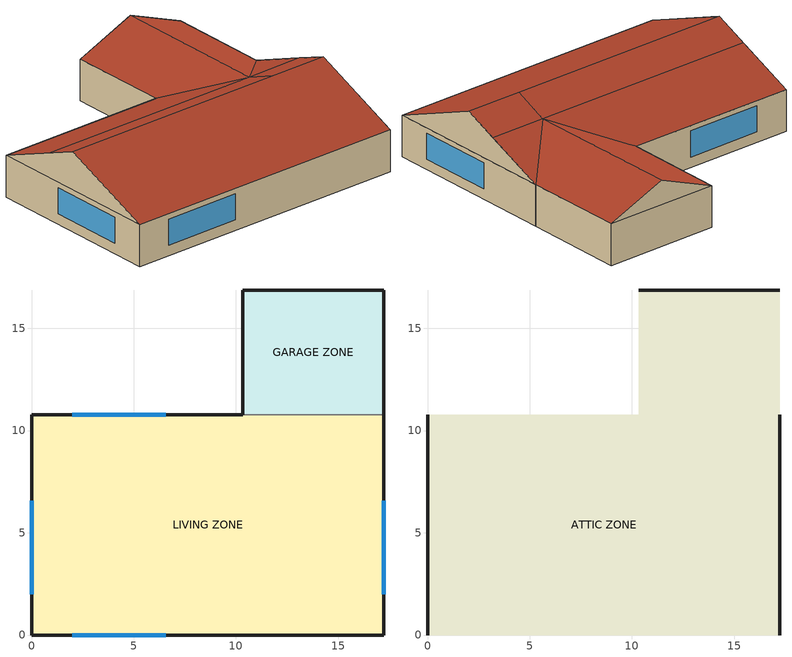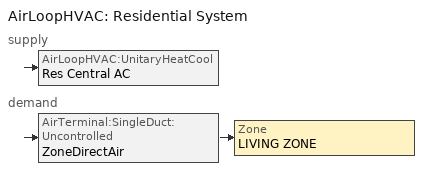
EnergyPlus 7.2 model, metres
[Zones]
LIVING ZONE
 floor adiabatic (FLOOR:LIVING): 0,0 0,10.78 17.24,10.78 17.24,0 z0
 wall outside (EXTWALL:LIVING): 10.32,10.78 0,10.78 0,0 17.24,0 17.24,10.78 z0:2.44
 wall to GARAGE ZONE (INTERIORWall): 17.24,10.78 10.32,10.78 z0:2.44
 window (Dbl Clr 3mm/6mm Air): 6.57,10.78 2,10.78 / 17.24,2 17.24,6.57 / 2,0 6.57,0 / 0,6.57 0,2 z0.61:2.13
GARAGE ZONE
 floor adiabatic (FLOOR:GARAGE): 10.32,10.78 10.32,16.88 17.24,16.88 17.24,10.78 z0
 wall outside (EXTWALL:GARAGE): 17.24,10.78 17.24,16.88 / 10.32,16.88 10.32,10.78 z0:2.44
 wall outside (Garage:SteelDoor): 17.24,16.88 10.32,16.88 z0:2.44
ATTIC ZONE
 floor to LIVING ZONE (reverseCEILING:LIVING): 0,0 0,10.78 17.24,10.78 17.24,0 z2.44
 floor to GARAGE ZONE (CEILING:Garage): 10.32,10.78 10.32,16.88 17.24,16.88 17.24,10.78 z2.44
 wall outside (GABLE): 17.24,5.39,4.68 17.24,0,2.44 17.24,10.78,2.44; 0,5.39,4.68 0,10.78,2.44 0,0,2.44; 13.78,16.88,3.88 17.24,16.88,2.44 10.32,16.88,2.44
 roof outside (ROOF): 13.78,5.39,4.68 13.78,7.32,3.88 0,7.32,3.88 0,5.39,4.68; 0,5.39,4.68 0,0,2.44 17.24,0,2.44 17.24,5.39,4.68; 13.78,7.32,3.88 10.33,10.78,2.44 0,10.78,2.44 0,7.32,3.88; 17.24,5.39,4.68 17.24,7.32,3.88 13.78,7.32,3.88 13.78,5.39,4.68; 17.24,7.32,3.88 17.24,10.78,2.44 13.78,7.32,3.88; 13.78,16.88,3.88 13.78,7.32,3.88 17.24,10.78,2.44 17.24,16.88,2.44; 10.32,16.88,2.44 10.32,10.78,2.44 13.78,7.32,3.88 13.78,16.88,3.88
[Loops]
AirLoopHVAC 'Residential System'
 supply: AirLoopHVAC:UnitaryHeatCool 'Res Central AC'
 demand: AirTerminal:SingleDuct:Uncontrolled 'ZoneDirectAir' > Zone 'LIVING ZONE'
[Building]
House with AirflowNetwork simulation: North Axis {deg}=0; Terrain=Suburbs; Loads Convergence Tolerance Value=0.001; Temperature Convergence Tolerance Value {deltaC}=0.005; Solar Distribution=FullInteriorAndExterior; Maximum Number of Warmup Days=25; Minimum Number of Warmup Days=6
[Site:Location]
Miami Intl Ap_FL_USA Design_Conditions: Latitude {deg}=25.82; Longitude {deg}=-80.3; Time Zone {hr}=-5; Elevation {m}=11
[SizingPeriod:DesignDay] Day of Month=21; Humidity Condition Type=Wetbulb; Barometric Pressure {Pa}=101193; Rain Indicator=No; Snow Indicator=No; Daylight Saving Time Indicator=No; Solar Model Indicator=ASHRAEClearSky
Name | Month | Day Type | Maximum Dry-Bulb Temperature {C} | Daily Dry-Bulb Temperature Range {deltaC} | Wetbulb or DewPoint at Maximum Dry-Bulb {C} | Wind Speed {m/s} | Wind Direction {deg} | Sky Clearness
Miami Intl Ap Ann Htg 99% Condns DB | 1 | WinterDesignDay | 10.9 | 0 | 10.9 | 3.8 | 340 | 0
Miami Intl Ap Ann Clg 1% Condns DB=>MWB | 7 | SummerDesignDay | 32.6 | 6.7 | 25.3 | 4.5 | 140 | 1
[Site:GroundTemperature:BuildingSurface]
20.59, 20.82, 21.14, 21.65, 22.05, 22.91, 23.08, 22.36, 21.97, 21.44, 21.05, 20.68
[Material] Thermal Absorptance=0.9
Name | Roughness | Thickness {m} | Conductivity {W/m-K} | Density {kg/m3} | Specific Heat {J/kg-K} | Solar Absorptance | Visible Absorptance
A1 - 1 IN STUCCO | Smooth | 0.0253898 | 0.691831 | 1858.142 | 836.8 | 0.92 | 0.92
CB11 | MediumRough | 0.2032 | 1.048 | 1105 | 837 | 0.2 | 0.2
GP01 | MediumSmooth | 0.0127 | 0.16 | 801 | 837 | 0.75 | 0.75
IN02 | Rough | 0.0901 | 0.043 | 10 | 837 | 0.75 | 0.75
IN05 | Rough | 0.2458 | 0.043 | 10 | 837 | 0.75 | 0.75
PW03 | MediumSmooth | 0.0127 | 0.115 | 545 | 1213 | 0.78 | 0.78
CC03 | MediumRough | 0.1016 | 1.31 | 2243 | 837 | 0.65 | 0.65
HF-A3 | Smooth | 0.0015 | 44.9696 | 7689 | 418 | 0.2 | 0.2
WD10 | MediumSmooth | 0.667 | 0.115 | 513 | 1381 | 0.78 | 0.78
[Material:NoMass] Thermal Absorptance=0.9
Name | Roughness | Thermal Resistance {m2-K/W} | Solar Absorptance | Visible Absorptance
AR02 | VeryRough | 0.078 | 0.7 | 0.7
CP02 | Rough | 0.217 | 0.75 | 0.75
[WindowMaterial:Glazing] Optical Data Type=SpectralAverage; Thickness {m}=0.003; Solar Transmittance at Normal Incidence=0.63; Visible Transmittance at Normal Incidence=0.85; Infrared Transmittance at Normal Incidence=0; Conductivity {W/m-K}=0.9
Name | Front Side Solar Reflectance at Normal Incidence | Back Side Solar Reflectance at Normal Incidence | Front Side Visible Reflectance at Normal Incidence | Back Side Visible Reflectance at Normal Incidence | Front Side Infrared Hemispherical Emissivity | Back Side Infrared Hemispherical Emissivity
LoE CLEAR 3MM | 0.19 | 0.22 | 0.056 | 0.079 | 0.84 | 0.1
LoE CLEAR 3MM Rev | 0.22 | 0.19 | 0.079 | 0.056 | 0.1 | 0.84
[WindowMaterial:Gas]
AIR 6MM: Gas Type=AIR; Thickness {m}=0.006
[Construction]
EXTWALL:LIVING: A1 - 1 IN STUCCO, CB11, GP01
INTERIORWall: GP01, IN02, GP01
FLOOR:GARAGE: CC03
FLOOR:LIVING: CC03, CP02
ROOF: AR02, PW03
EXTWALL:GARAGE: A1 - 1 IN STUCCO, CB11
reverseCEILING:LIVING: GP01, IN05
GABLE: PW03
FURNITURE: WD10
Dbl Clr 3mm/6mm Air: LoE CLEAR 3MM, AIR 6MM, LoE CLEAR 3MM Rev
Garage:SteelDoor: HF-A3
CEILING:Garage: GP01
[Zone] Type=1; Multiplier=1; Ceiling Height {m}=autocalculate; Volume {m3}=autocalculate
LIVING ZONE; GARAGE ZONE; ATTIC ZONE
[Sizing:Zone]
LIVING ZONE: Zone Cooling Design Supply Air Temperature Input Method=SupplyAirTemperature; Zone Cooling Design Supply Air Temperature {C}=16; Zone Heating Design Supply Air Temperature Input Method=SupplyAirTemperature; Zone Heating Design Supply Air Temperature {C}=50; Zone Cooling Design Supply Air Humidity Ratio {kgWater/kgDryAir}=0.009; Zone Heating Design Supply Air Humidity Ratio {kgWater/kgDryAir}=0.004; Design Specification Outdoor Air Object=SZ DSOA LIVING ZONE; Zone Heating Sizing Factor=0; Zone Cooling Sizing Factor=0; Cooling Design Air Flow Method=DesignDay; Cooling Design Air Flow Rate {m3/s}=0; Heating Design Air Flow Method=DesignDay; Heating Design Air Flow Rate {m3/s}=0
[DesignSpecification:OutdoorAir]
SZ DSOA LIVING ZONE: Outdoor Air Method=Sum; Outdoor Air Flow per Person {m3/s-person}=0.00472; Outdoor Air Flow per Zone Floor Area {m3/s-m2}=0.000508; Outdoor Air Flow per Zone {m3/s}=0
[InternalMass]
InternalMass_LivingZone: Construction=FURNITURE; Zone=LIVING ZONE; Surface Area {m2}=77
[People]
LIVING ZONE People: Zone or ZoneList=LIVING ZONE; Number of People Schedule=Occupancy Sch; Number of People Calculation Method=people; Number of People=3; Fraction Radiant=0.3; Activity Level Schedule=Activity Sch; Carbon Dioxide Generation Rate {m3/s-W}=3.82E-8; Mean Radiant Temperature Calculation Type=zoneaveraged; Work Efficiency Schedule=Work Eff Sch; Clothing Insulation Schedule=Clothing Sch; Air Velocity Schedule=Air Velo Sch; Thermal Comfort Model 1 Type=FANGER
[Lights]
LIVING ZONE Lights: Zone or ZoneList=LIVING ZONE; Schedule=Lighting Sch; Design Level Calculation Method=LightingLevel; Lighting Level {W}=656.3; Return Air Fraction=0; Fraction Radiant=0.2; Fraction Visible=0.2; Fraction Replaceable=0
[ElectricEquipment] Zone or ZoneList=LIVING ZONE; Design Level Calculation Method=EquipmentLevel
Name | Schedule | Design Level {W} | Fraction Latent | Fraction Radiant | Fraction Lost
Res Refrigerator | Refrigerator Sch | 91.09 | 0 | 0.35 | 0
Res Clothes Washer | Clothes Washer Sch | 24.74 | 0 | 0.6 | 0.2
Res Clothes Dryer Electric | Clothes Dryer Sch | 185.76 | 0.05 | 0.1125 | 0.8
Res Dish Washers | Dish Washer Sch | 62.57 | 0.2 | 0.45 | 0.2
Res Range Electric | Range Sch | 248.1 | 0.4 | 0.3 | 0.2
Res Other appliances & Plug Loads | Other Plug Loads Sch | 567.31 | 0.1 | 0.315 | 0
[AirLoopHVAC]
Residential System: Design Supply Air Flow Rate {m3/s}=1.1
[AvailabilityManager:Scheduled]
Reheat System 1 Avail: Schedule=HVACAvailSched
[Zone equipment]
LIVING ZONE: ZoneDirectAir
[Sizing:System]
Residential System: Type of Load to Size On=sensible; Design Outdoor Air Flow Rate {m3/s}=autosize; Minimum System Air Flow Ratio=0; Preheat Design Temperature {C}=7; Preheat Design Humidity Ratio {kgWater/kgDryAir}=0.008; Precool Design Temperature {C}=11; Precool Design Humidity Ratio {kgWater/kgDryAir}=0.008; Central Cooling Design Supply Air Temperature {C}=16; Central Heating Design Supply Air Temperature {C}=18; Sizing Option=noncoincident; 100% Outdoor Air in Cooling=no; 100% Outdoor Air in Heating=no; Central Cooling Design Supply Air Humidity Ratio {kgWater/kgDryAir}=0.009; Central Heating Design Supply Air Humidity Ratio {kgWater/kgDryAir}=0.009; Cooling Design Air Flow Method=DesignDay; Cooling Design Air Flow Rate {m3/s}=0; Heating Design Air Flow Method=DesignDay; Heating Design Air Flow Rate {m3/s}=0
[AirLoopHVAC:UnitaryHeatCool]
Res Central AC: Availability Schedule=HVACAvailSched; Supply Air Fan Operating Mode Schedule=CyclingFanSchedule; Maximum Supply Air Temperature {C}=50; Supply Air Flow Rate During Cooling Operation {m3/s}=1.02; Supply Air Flow Rate During Heating Operation {m3/s}=1.02; Supply Air Flow Rate When No Cooling or Heating is Needed {m3/s}=0; Controlling Zone or Thermostat Location=LIVING ZONE; Supply Fan=Supply Fan 1; Fan Placement=DrawThrough; Heating Coil=Heating Coil 1; Cooling Coil=ACDXCoil 1; Dehumidification Control Type=None; Reheat Coil=Reheat Coil
[AirTerminal:SingleDuct:Uncontrolled]
ZoneDirectAir: Availability Schedule=HVACAvailSched; Maximum Air Flow Rate {m3/s}=1.02
[ZoneControl:Thermostat]
Zone Thermostat: Zone or ZoneList=LIVING ZONE; Control Type Schedule=Dual Zone Control Type Sched; Control 1=Setpoints
[ThermostatSetpoint:DualSetpoint]
Setpoints: Heating Setpoint Temperature Schedule=Dual Heating Setpoints; Cooling Setpoint Temperature Schedule=Dual Cooling Setpoints
[ZoneControl:Thermostat:TemperatureAndHumidity]
Thermostat=Zone Thermostat; Dehumidifying Relative Humidity Setpoint Schedule=Seasonal Relative Humidity Sch; Dehumidification Control Type=Overcool; Overcool Range Input Method=Constant; Overcool Constant Range {deltaC}=1.7; Overcool Control Ratio {percent/K}=3
[Coil:Heating:Gas] Availability Schedule=HVACAvailSched; Gas Burner Efficiency=0.8; Nominal Capacity {W}=25000
Heating Coil 1; Reheat Coil
[Coil:Cooling:DX:SingleSpeed]
ACDXCoil 1: Availability Schedule=HVACAvailSched; Rated Total Cooling Capacity {W}=18000; Rated Sensible Heat Ratio=Autosize; Rated COP {W/W}=4.49; Rated Air Flow Rate {m3/s}=1; Total Cooling Capacity Function of Temperature Curve=CentralACCoolCapFT; Total Cooling Capacity Function of Flow Fraction Curve=CentralACCoolCapFFF; Energy Input Ratio Function of Temperature Curve=CentralACEIRFT; Energy Input Ratio Function of Flow Fraction Curve=CentralACEIRFFF; Part Load Fraction Correlation Curve=CentralACPLFFPLR
[Fan:OnOff]
Supply Fan 1: Availability Schedule=HVACAvailSched; Fan Efficiency=0.7; Pressure Rise {Pa}=400; Maximum Flow Rate {m3/s}=1.02; Motor Efficiency=0.9; Motor In Airstream Fraction=1
[Schedule:Compact]
Activity Sch: Through: 12/31, For: AllDays, Until: 24:00, 131.8
Work Eff Sch; CyclingFanSchedule: Through: 12/31, For: AllDays, Until: 24:00, 0
Clothing Sch; HVACAvailSched: Through: 12/31, For: AllDays, Until: 24:00, 1
Air Velo Sch: Through: 12/31, For: AllDays, Until: 24:00, 0.137
Occupancy Sch: Through: 12/31, For AllDays, Until: 1:00, 0.427, Until: 2:00, 0.427, Until: 3:00, 0.427, Until: 4:00, 0.427, Until: 5:00, 0.427, Until: 6:00, 0.72, Until: 7:00, 1, Until: 8:00, 0.671, Until: 9:00, 0.329, Until: 10:00, 0.171, Until: 11:00, 0.171, Until: 12:00, 0.171, Until: 13:00, 0.171, Until: 14:00, 0.171, Until: 15:00, 0.232, Until: 16:00, 0.329, Until: 17:00, 0.5, Until: 18:00, 0.671, Until: 19:00, 0.829, Until: 20:00, 1, Until: 21:00, 1, Until: 22:00, 0.854, Until: 23:00, 0.646, Until: 24:00, 0.427
Lighting Sch: Through: 12/31, For AllDays, Until: 1:00, 0.197, Until: 2:00, 0.162, Until: 3:00, 0.128, Until: 4:00, 0.145, Until: 5:00, 0.179, Until: 6:00, 0.265, Until: 7:00, 0.359, Until: 8:00, 0.35, Until: 9:00, 0.291, Until: 10:00, 0.248, Until: 11:00, 0.231, Until: 12:00, 0.214, Until: 13:00, 0.179, Until: 14:00, 0.179, Until: 15:00, 0.179, Until: 16:00, 0.222, Until: 17:00, 0.265, Until: 18:00, 0.376, Until: 19:00, 0.718, Until: 20:00, 1, Until: 21:00, 0.966, Until: 22:00, 0.821, Until: 23:00, 0.538, Until: 24:00, 0.325
Refrigerator Sch: Through: 12/31, For AllDays, Until: 1:00, 0.8, Until: 2:00, 0.783, Until: 3:00, 0.766, Until: 4:00, 0.743, Until: 5:00, 0.731, Until: 6:00, 0.731, Until: 7:00, 0.76, Until: 8:00, 0.8, Until: 9:00, 0.817, Until: 10:00, 0.829, Until: 11:00, 0.8, Until: 12:00, 0.8, Until: 13:00, 0.84, Until: 14:00, 0.84, Until: 15:00, 0.829, Until: 16:00, 0.84, Until: 17:00, 0.886, Until: 18:00, 0.971, Until: 19:00, 1, Until: 20:00, 0.971, Until: 21:00, 0.943, Until: 22:00, 0.926, Until: 23:00, 0.886, Until: 24:00, 0.829
Clothes Washer Sch: Through: 12/31, For AllDays, Until: 1:00, 0.109, Until: 2:00, 0.087, Until: 3:00, 0.043, Until: 4:00, 0.043, Until: 5:00, 0.087, Until: 6:00, 0.13, Until: 7:00, 0.261, Until: 8:00, 0.565, Until: 9:00, 0.848, Until: 10:00, 1, Until: 11:00, 0.978, Until: 12:00, 0.87, Until: 13:00, 0.783, Until: 14:00, 0.696, Until: 15:00, 0.609, Until: 16:00, 0.565, Until: 17:00, 0.587, Until: 18:00, 0.565, Until: 19:00, 0.565, Until: 20:00, 0.565, Until: 21:00, 0.565, Until: 22:00, 0.543, Until: 23:00, 0.37, Until: 24:00, 0.196
Clothes Dryer Sch: Through: 12/31, For AllDays, Until: 1:00, 0.122, Until: 2:00, 0.073, Until: 3:00, 0.049, Until: 4:00, 0.024, Until: 5:00, 0.049, Until: 6:00, 0.073, Until: 7:00, 0.195, Until: 8:00, 0.39, Until: 9:00, 0.595, Until: 10:00, 0.839, Until: 11:00, 0.961, Until: 12:00, 1, Until: 13:00, 0.912, Until: 14:00, 0.829, Until: 15:00, 0.746, Until: 16:00, 0.707, Until: 17:00, 0.683, Until: 18:00, 0.668, Until: 19:00, 0.634, Until: 20:00, 0.624, Until: 21:00, 0.644, Until: 22:00, 0.668, Until: 23:00, 0.537, Until: 24:00, 0.293
Dish Washer Sch: Through: 12/31, For AllDays, Until: 1:00, 0.138, Until: 2:00, 0.062, Until: 3:00, 0.046, Until: 4:00, 0.031, Until: 5:00, 0.031, Until: 6:00, 0.092, Until: 7:00, 0.185, Until: 8:00, 0.277, Until: 9:00, 0.523, Until: 10:00, 0.585, Until: 11:00, 0.508, Until: 12:00, 0.431, Until: 13:00, 0.369, Until: 14:00, 0.415, Until: 15:00, 0.338, Until: 16:00, 0.323, Until: 17:00, 0.338, Until: 18:00, 0.446, Until: 19:00, 0.785, Until: 20:00, 1, Until: 21:00, 0.815, Until: 22:00, 0.6, Until: 23:00, 0.4, Until: 24:00, 0.277
Range Sch: Through: 12/31, For AllDays, Until: 1:00, 0.047, Until: 2:00, 0.047, Until: 3:00, 0.024, Until: 4:00, 0.024, Until: 5:00, 0.047, Until: 6:00, 0.071, Until: 7:00, 0.165, Until: 8:00, 0.283, Until: 9:00, 0.307, Until: 10:00, 0.321, Until: 11:00, 0.283, Until: 12:00, 0.33, Until: 13:00, 0.377, Until: 14:00, 0.307, Until: 15:00, 0.292, Until: 16:00, 0.377, Until: 17:00, 0.613, Until: 18:00, 1, Until: 19:00, 0.778, Until: 20:00, 0.401, Until: 21:00, 0.236, Until: 22:00, 0.165, Until: 23:00, 0.104, Until: 24:00, 0.071
Other Plug Loads Sch: Through: 12/31, For AllDays, Until: 1:00, 0.597, Until: 2:00, 0.565, Until: 3:00, 0.548, Until: 4:00, 0.548, Until: 5:00, 0.516, Until: 6:00, 0.581, Until: 7:00, 0.677, Until: 8:00, 0.71, Until: 9:00, 0.597, Until: 10:00, 0.516, Until: 11:00, 0.532, Until: 12:00, 0.532, Until: 13:00, 0.516, Until: 14:00, 0.532, Until: 15:00, 0.565, Until: 16:00, 0.597, Until: 17:00, 0.71, Until: 18:00, 0.855, Until: 19:00, 0.935, Until: 20:00, 0.968, Until: 21:00, 1, Until: 22:00, 0.968, Until: 23:00, 0.839, Until: 24:00, 0.726
Dual Heating Setpoints: Through: 12/31, For: AllDays, Until: 24:00, 21.22
Dual Cooling Setpoints: Through: 12/31, For: AllDays, Until: 24:00, 24.56
Dual Zone Control Type Sched: Through: 12/31, For: AllDays, Until: 24:00, 4
Seasonal Relative Humidity Sch: Through: 12/31, For: AllDays, Until: 24:00, 45
[Curve:Biquadratic] Minimum Value of x=12.77778; Maximum Value of x=23.88889; Minimum Value of y=18; Maximum Value of y=46.11111; Input Unit Type for X=Temperature; Input Unit Type for Y=Temperature; Output Unit Type=Dimensionless
Name | Coefficient1 Constant | Coefficient2 x | Coefficient3 x**2 | Coefficient4 y | Coefficient5 y**2 | Coefficient6 x*y
CentralACCoolCapFT | 0.942588 | 0.00954335 | 0.00068377 | -0.0110427 | 5.249e-06 | -9.72e-06
CentralACEIRFT | 0.342414 | 0.034885 | -0.0006237 | 0.00497722 | 0.000437951 | -0.000728028
[Curve:Quadratic]
Name | Coefficient1 Constant | Coefficient2 x | Coefficient3 x**2 | Minimum Value of x | Maximum Value of x
CentralACCoolCapFFF | 0.8 | 0.2 | 0 | 0.5 | 1.5
CentralACEIRFFF | 1.1552 | -0.1808 | 0.0256 | 0.5 | 1.5
CentralACPLFFPLR | 0.85 | 0.15 | 0 | 0 | 1
[AirflowNetwork:SimulationControl]
House AriflowNetwork: AirflowNetwork Control=MultizoneWithDistribution; Wind Pressure Coefficient Type=INPUT; AirflowNetwork Wind Pressure Coefficient Array=Every 30 Degrees; Height Selection for Local Wind Speed Calculation=ExternalNode; Building Type=LOWRISE; Maximum Number of Iterations=500; Initialization Type=ZeroNodePressures; Relative Airflow Convergence Tolerance=1.0E-05; Absolute Airflow Convergence Tolerance {kg/s}=1.0E-06; Convergence Acceleration Limit=-0.5; Azimuth Angle of Long Axis of Building {deg}=0; Ratio of Building Width Along Short Axis to Width Along Long Axis=1
[AirflowNetwork:MultiZone:Zone] Indoor and Outdoor Enthalpy Difference Lower Limit For Maximum Venting Open Factor {deltaJ/kg}=0; Indoor and Outdoor Enthalpy Difference Upper Limit for Minimun Venting Open Factor {deltaJ/kg}=300000
Name | Ventilation Control Mode | Ventilation Control Zone Temperature Setpoint Schedule | Minimum Venting Open Factor | Indoor and Outdoor Temperature Difference Lower Limit For Maximum Venting Open Factor {deltaC} | Indoor and Outdoor Temperature Difference Upper Limit for Minimun Venting Open Factor {deltaC}
LIVING ZONE | Temperature | WindowVentSched | 0.5 | 5 | 10
GARAGE ZONE; ATTIC ZONE | NoVent |  | 1 | 0 | 100
[AirflowNetwork:MultiZone:Surface] Window/Door Opening Factor, or Crack Factor=1
Name | Leakage Component
Living:West; Living:Interior | CR-1
Garage:FrontDoor | CRcri
EastRoof | AtticLeak
Living:Ceiling | InterCondZoneLeak
Garage:Ceiling | InterZoneLeak
[AirflowNetwork:MultiZone:ReferenceCrackConditions]
ReferenceCrackConditions: Reference Temperature {C}=20; Reference Barometric Pressure {Pa}=101325; Reference Humidity Ratio {kgWater/kgDryAir}=0
[AirflowNetwork:MultiZone:Surface:Crack]
Name | Air Mass Flow Coefficient at Reference Conditions {kg/s} | Air Mass Flow Exponent
CR-1; CRcri | 0.05 | 0.667
AtticLeak; InterZoneLeak | 0.05 | 0.65
InterCondZoneLeak | 0.02 | 0.65
[AirflowNetwork:MultiZone:ExternalNode] External Node Height {m}=1.524
Name | Wind Pressure Coefficient Values Object
NFacade | NFacade_WPCValue
EFacade | EFacade_WPCValue
SFacade | SFacade_WPCValue
WFacade | WFacade_WPCValue
[AirflowNetwork:MultiZone:WindPressureCoefficientArray]
Every 30 Degrees: Wind Direction 1 {deg}=0; Wind Direction 2 {deg}=30; Wind Direction 3 {deg}=60; Wind Direction 4 {deg}=90; Wind Direction 5 {deg}=120; Wind Direction 6 {deg}=150; Wind Direction 7 {deg}=180; Wind Direction 8 {deg}=210; Wind Direction 9 {deg}=240; Wind Direction 10 {deg}=270; Wind Direction 11 {deg}=300; Wind Direction 12 {deg}=330
[AirflowNetwork:MultiZone:WindPressureCoefficientValues] AirflowNetwork:MultiZone:WindPressureCoefficientArray=Every 30 Degrees
Name | Wind Pressure Coefficient Value 1 | Wind Pressure Coefficient Value 2 | Wind Pressure Coefficient Value 3 | Wind Pressure Coefficient Value 4 | Wind Pressure Coefficient Value 5 | Wind Pressure Coefficient Value 6 | Wind Pressure Coefficient Value 7 | Wind Pressure Coefficient Value 8 | Wind Pressure Coefficient Value 9 | Wind Pressure Coefficient Value 10 | Wind Pressure Coefficient Value 11 | Wind Pressure Coefficient Value 12
NFacade_WPCValue | 0.6 | 0.48 | 0.04 | -0.56 | -0.56 | -0.42 | -0.37 | -0.42 | -0.56 | -0.56 | 0.04 | 0.48
EFacade_WPCValue | -0.56 | 0.04 | 0.48 | 0.6 | 0.48 | 0.04 | -0.56 | -0.56 | -0.42 | -0.37 | -0.42 | -0.56
SFacade_WPCValue | -0.37 | -0.42 | -0.56 | -0.56 | 0.04 | 0.48 | 0.6 | 0.48 | 0.04 | -0.56 | -0.56 | -0.42
WFacade_WPCValue | -0.56 | -0.56 | -0.42 | -0.37 | -0.42 | -0.56 | -0.56 | 0.04 | 0.48 | 0.6 | 0.48 | 0.04
[AirflowNetwork:Distribution:Node] Node Height {m}=3
Name | Component Object Type or Node Type
EquipmentInletNode; ZoneSupplyNode; ZoneSupplyRegisterNode; ZoneOutletNode; ZoneReturnNode; MainReturnNode; MainInletNode; FanInletNode; CoolingInletNode; HeatingInletNode; ReheatInletNode; AirLoopOutletNode | Other
SplitterNode | AirLoopHVAC:ZoneSplitter
MixerNode | AirLoopHVAC:ZoneMixer
[AirflowNetwork:Distribution:Component:LeakageRatio] Maximum Flow Rate {m3/s}=1.1; Air Mass Flow Exponent=0.65
Name | Effective Leakage Ratio | Reference Pressure Difference {Pa}
SupplyLeak | 0.1 | 60
ReturnLeak | 0.05 | 15
[AirflowNetwork:Distribution:Component:Duct] Overall Moisture Transmittance Coefficient from Air to Air {kg/m2}=1e-07
Name | Duct Length {m} | Hydraulic Diameter {m} | Cross Section Area {m2} | Surface Roughness {m} | Coefficient for Local Dynamic Loss Due to Fitting | Overall Heat Transmittance Coefficient (U-Factor) from Air to Air {W/m2-K}
MainTruck | 2 | 0.4064 | 0.1297 | 0.0009 | 0.01 | 0.772
ZoneSupply | 10 | 0.4064 | 0.1297 | 0.0009 | 0.91 | 0.772
ZoneReturn | 3 | 0.5 | 0.1963 | 0.0009 | 0.01 | 0.001
ZoneConnectionDuct; AirLoopReturn; AirLoopSupply | 0.1 | 1 | 0.7854 | 0.0001 | 0 | 0.001
MainReturn | 1 | 0.5 | 0.1963 | 0.0009 | 0.01 | 0.001
[AirflowNetwork:Distribution:Component:ConstantVolumeFan]
Fan=Supply Fan 1
[AirflowNetwork:Distribution:Component:Coil] Air Path Length {m}=0.1; Air Path Hydraulic Diameter {m}=1
Name | Coil
 | ACDXCoil 1
 | Heating Coil 1
 | Reheat Coil
[AirflowNetwork:Distribution:Linkage]
Name | Node 1 | Node 2 | Component | Thermal Zone
Main Link | EquipmentInletNode | SplitterNode | MainTruck | Attic Zone
ZoneSupplyLink1 | SplitterNode | ZoneSupplyNode | ZoneSupply | Attic Zone
ZoneSupply1Link2 | ZoneSupplyNode | ZoneSupplyRegisterNode | ZoneSupply | Attic Zone
ZoneSupplyConnectionLink | ZoneSupplyRegisterNode | LIVING ZONE | ZoneConnectionDuct
ZoneReturnConnectionLink | LIVING ZONE | ZoneOutletNode | ZoneConnectionDuct
ZoneReturn1Link | ZoneOutletNode | ZoneReturnNode | ZoneReturn | Attic Zone
ZoneReturn2Link | ZoneReturnNode | MixerNode | ZoneReturn | Garage Zone
ReturnMixerLink | MixerNode | MainReturnNode | MainReturn | Garage Zone
SystemReturnLink | MainReturnNode | MainInletNode | AirLoopReturn
SystemInletLink | MainInletNode | CoolingInletNode | MainReturn | GARAGE ZONE
SupplyFanLink | FanInletNode | ReheatInletNode | Supply Fan 1
CoolingCoilLink | CoolingInletNode | HeatingInletNode | ACDXCoil 1
HeatingCoilLink | HeatingInletNode | FanInletNode | Heating Coil 1
ReheatCoilLink | ReheatInletNode | AirLoopOutletNode | Reheat Coil
EquipmentAirLoopLink | AirLoopOutletNode | EquipmentInletNode | AirLoopSupply
ZoneSupplyLeakLink | ZoneSupplyNode | Attic Zone | SupplyLeak
ZoneReturnLeakLink | Garage Zone | ZoneReturnNode | ReturnLeak
